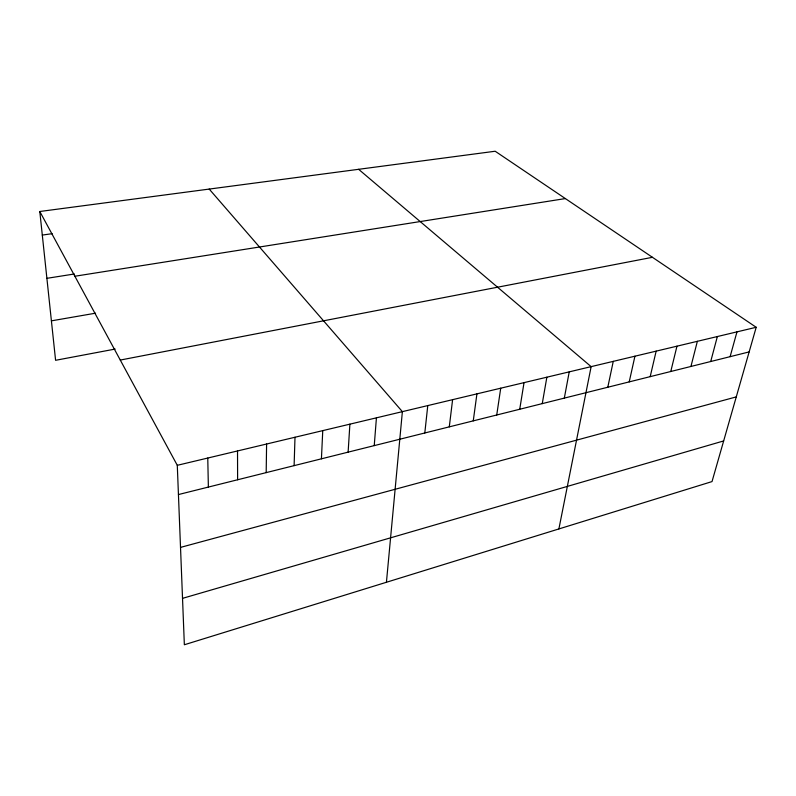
<?xml version="1.0" encoding="UTF-8"?>
<svg xmlns="http://www.w3.org/2000/svg" width="796" height="796" viewBox="0 0 796 796"><rect width="100%" height="100%" fill="white"/><g stroke="black" fill="none" stroke-linecap="round" stroke-linejoin="round"><path stroke-width="1.19" d="M266.182 472.625L266.6 444.019M294.112 465.64L294.998 437.243M321.425 458.814L322.758 430.626M348.121 452.138L349.892 424.159M374.239 445.611L376.428 417.83M386.428 582.274L402.378 411.641L209.209 189.08M424.805 432.974L427.77 405.592M449.292 426.855L452.606 399.662M473.262 420.865L476.923 393.871M496.734 414.995L500.724 388.189M519.728 409.253L524.037 382.637M542.255 403.622L546.862 377.195M564.324 398.1L569.23 371.861M558.892 528.932L591.139 366.638L358.628 169.309M607.806 387.234L613.258 361.364M629.218 381.881L634.929 356.2M650.193 376.637L656.153 351.135M670.769 371.503L676.968 346.17M690.938 366.459L697.356 341.315M710.709 361.513L717.355 336.549M730.111 356.668L736.967 331.872M756.2 327.285L712.022 481.58L184.354 644.76L177.289 465.312L39.8 211.497L495.182 151.24L756.2 327.285L177.289 465.312M182.523 598.353L723.654 440.934M180.523 547.389L736.26 396.905M178.443 494.555L749.145 351.912M120.276 360.061L652.451 257.307M115.151 349.066L55.591 360.299L39.8 211.497M51.412 320.848L95.56 313.186M46.894 278.321L74.356 273.993M74.874 276.242L565.359 198.572M42.297 235.079L52.128 233.686M207.766 458.038L208.373 487.072M237.526 450.944L237.616 479.759"/></g></svg>
